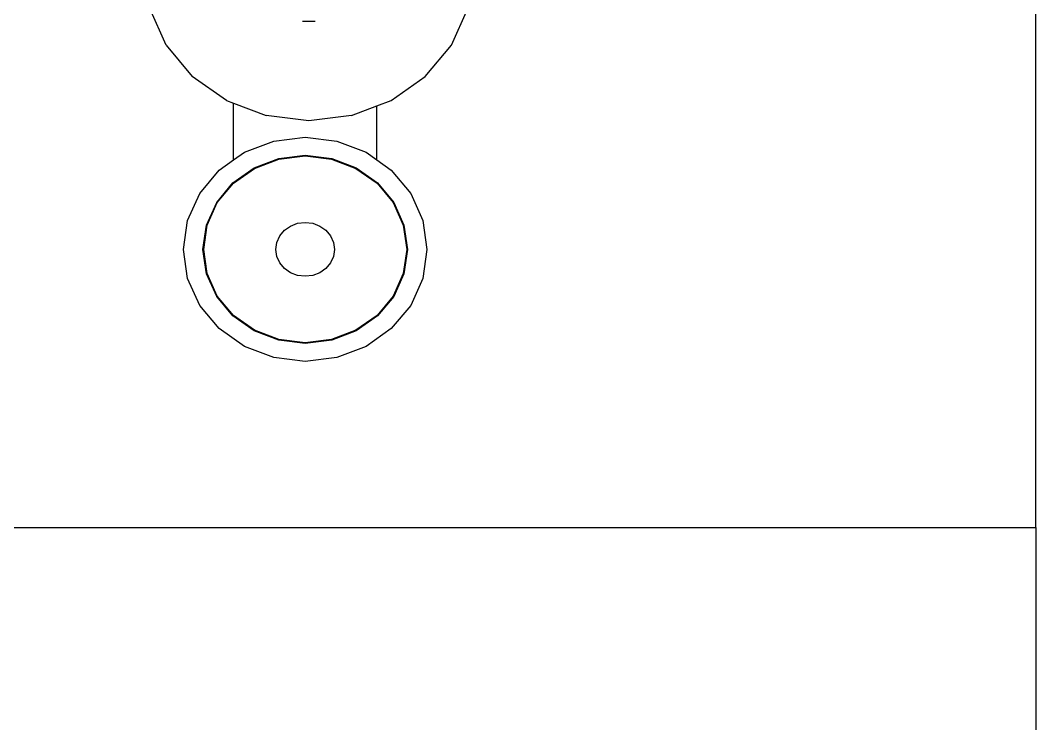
# Model space of a CAD drawing. Header units: millimetres. Extents: x -41292 to 298682, y -22072 to 33155.
# Drawn here: x 32526.5 to 32944.7, y -3000.1 to -2710.5 of the extents above; entities that cross this region are included whole.
import ezdxf

# ---------------------------------------------------------------- set-up
doc = ezdxf.new("R2010")
doc.units = ezdxf.units.MM
doc.layers.add('벽1', color=2, linetype='Continuous')

# ---------------------------------------------------------------- blocks, each defined once
blk = doc.blocks.new('rmfnasesx')
for p, q in [((60407.95, 12593.01), (60407.95, 13093.01)), ((60049.82, 12791.73), (60043.04, 12806.78)), ((60167.34, 12791.73), (60174.12, 12806.78)), ((60106.02, 12801.58), (60111.13, 12801.58)), ((60049.82, 12791.73), (60060.6, 12778.8)), ((60156.55, 12778.8), (60167.34, 12791.73)), ((60074.65, 12768.88), (60060.6, 12778.8)), ((60142.5, 12768.88), (60156.55, 12778.8)), ((60074.65, 12768.88), (60077.6, 12767.76)), ((60077.6, 12744.43), (60077.6, 12767.76)), ((60077.6, 12767.76), (60091.02, 12762.65)), ((60136.6, 12766.63), (60142.5, 12768.88)), ((60126.14, 12762.65), (60136.6, 12766.63)), ((60136.6, 12744.43), (60136.6, 12766.63)), ((60108.58, 12760.52), (60091.02, 12762.65)), ((60126.14, 12762.65), (60108.58, 12760.52)), ((60082.03, 12747.55), (60094.12, 12752.16)), ((60094.12, 12752.16), (60107.1, 12753.73)), ((60107.1, 12753.73), (60120.08, 12752.16)), ((60120.08, 12752.16), (60132.18, 12747.55)), ((60077.6, 12744.43), (60082.03, 12747.55)), ((60096.2, 12745.01), (60107.1, 12746.33)), ((60107.1, 12746.33), (60118, 12745.01)), ((60132.18, 12747.55), (60136.6, 12744.43)), ((60071.64, 12740.22), (60077.6, 12744.43)), ((60086.05, 12741.14), (60096.2, 12745.01)), ((60086.19, 12740.91), (60096.28, 12744.76)), ((60096.28, 12744.76), (60107.1, 12746.07)), ((60107.1, 12746.07), (60117.93, 12744.76)), ((60117.93, 12744.76), (60128.01, 12740.91)), ((60118, 12745.01), (60128.15, 12741.14)), ((60136.6, 12744.43), (60142.56, 12740.22)), ((60063.67, 12730.66), (60071.64, 12740.22)), ((60077.33, 12734.99), (60086.05, 12741.14)), ((60077.53, 12734.8), (60086.19, 12740.91)), ((60128.01, 12740.91), (60136.67, 12734.8)), ((60128.15, 12741.14), (60136.88, 12734.99)), ((60142.56, 12740.22), (60150.53, 12730.66)), ((60070.64, 12726.96), (60077.33, 12734.99)), ((60070.89, 12726.83), (60077.53, 12734.8)), ((60136.67, 12734.8), (60143.32, 12726.83)), ((60136.88, 12734.99), (60143.57, 12726.96)), ((60058.66, 12719.54), (60063.67, 12730.66)), ((60150.53, 12730.66), (60155.54, 12719.54)), ((60066.43, 12717.62), (60070.64, 12726.96)), ((60066.71, 12717.55), (60070.89, 12726.83)), ((60143.32, 12726.83), (60147.5, 12717.55)), ((60143.57, 12726.96), (60147.77, 12717.62)), ((60056.95, 12707.6), (60058.66, 12719.54)), ((60065, 12707.6), (60066.43, 12717.62)), ((60065.28, 12707.6), (60066.71, 12717.55)), ((60098.57, 12715.44), (60101.07, 12717.21)), ((60101.07, 12717.21), (60103.98, 12718.32)), ((60103.98, 12718.32), (60107.1, 12718.69)), ((60107.1, 12718.69), (60110.22, 12718.32)), ((60110.22, 12718.32), (60113.13, 12717.21)), ((60113.13, 12717.21), (60115.63, 12715.44)), ((60147.5, 12717.55), (60148.92, 12707.6)), ((60147.77, 12717.62), (60149.21, 12707.6)), ((60155.54, 12719.54), (60157.25, 12707.6)), ((60095.45, 12710.47), (60096.65, 12713.15)), ((60096.65, 12713.15), (60098.57, 12715.44)), ((60115.63, 12715.44), (60117.55, 12713.15)), ((60117.55, 12713.15), (60118.76, 12710.47)), ((60095.04, 12707.6), (60095.45, 12710.47)), ((60118.76, 12710.47), (60119.17, 12707.6)), ((60058.66, 12695.65), (60056.95, 12707.6)), ((60066.43, 12697.57), (60065, 12707.6)), ((60066.71, 12697.64), (60065.28, 12707.6)), ((60095.45, 12704.72), (60095.04, 12707.6)), ((60096.65, 12702.05), (60095.45, 12704.72)), ((60118.76, 12704.72), (60117.55, 12702.05)), ((60119.17, 12707.6), (60118.76, 12704.72)), ((60148.92, 12707.6), (60147.5, 12697.64)), ((60149.21, 12707.6), (60147.77, 12697.57)), ((60157.25, 12707.6), (60155.54, 12695.65)), ((60098.57, 12699.75), (60096.65, 12702.05)), ((60117.55, 12702.05), (60115.63, 12699.75)), ((60070.64, 12688.23), (60066.43, 12697.57)), ((60070.89, 12688.36), (60066.71, 12697.64)), ((60101.07, 12697.98), (60098.57, 12699.75)), ((60103.98, 12696.87), (60101.07, 12697.98)), ((60107.1, 12696.5), (60103.98, 12696.87)), ((60110.22, 12696.87), (60107.1, 12696.5)), ((60113.13, 12697.98), (60110.22, 12696.87)), ((60115.63, 12699.75), (60113.13, 12697.98)), ((60147.5, 12697.64), (60143.32, 12688.36)), ((60147.77, 12697.57), (60143.57, 12688.23)), ((60063.67, 12684.53), (60058.66, 12695.65)), ((60155.54, 12695.65), (60150.53, 12684.53)), ((60077.33, 12680.2), (60070.64, 12688.23)), ((60077.53, 12680.39), (60070.89, 12688.36)), ((60143.32, 12688.36), (60136.67, 12680.39)), ((60143.57, 12688.23), (60136.88, 12680.2)), ((60071.64, 12674.97), (60063.67, 12684.53)), ((60150.53, 12684.53), (60142.56, 12674.97)), ((60086.05, 12674.05), (60077.33, 12680.2)), ((60086.19, 12674.28), (60077.53, 12680.39)), ((60136.67, 12680.39), (60128.01, 12674.28)), ((60136.88, 12680.2), (60128.15, 12674.05)), ((60082.03, 12667.64), (60071.64, 12674.97)), ((60096.2, 12670.18), (60086.05, 12674.05)), ((60096.28, 12670.43), (60086.19, 12674.28)), ((60128.01, 12674.28), (60117.93, 12670.43)), ((60128.15, 12674.05), (60118, 12670.18)), ((60142.56, 12674.97), (60132.18, 12667.64)), ((60094.12, 12663.03), (60082.03, 12667.64)), ((60107.1, 12668.86), (60096.2, 12670.18)), ((60107.1, 12669.12), (60096.28, 12670.43)), ((60117.93, 12670.43), (60107.1, 12669.12)), ((60118, 12670.18), (60107.1, 12668.86)), ((60132.18, 12667.64), (60120.08, 12663.03)), ((60107.1, 12661.46), (60094.12, 12663.03)), ((60120.08, 12663.03), (60107.1, 12661.46)), ((59397.95, 12593.01), (60407.95, 12593.01)), ((60407.95, 12593.01), (60407.95, 12383.01))]:
    blk.add_line(p, q)

msp = doc.modelspace()

# ---------------------------------------------------------------- linework, layer by layer
at = {"layer": '벽1'}
msp.add_line((31934.67, -2919.42), (32944.67, -2919.42), dxfattribs=at)

# ---------------------------------------------------------------- block references
msp.add_blockref('rmfnasesx', (-27463.27, -15512.43))

doc.saveas('drawing.dxf')
